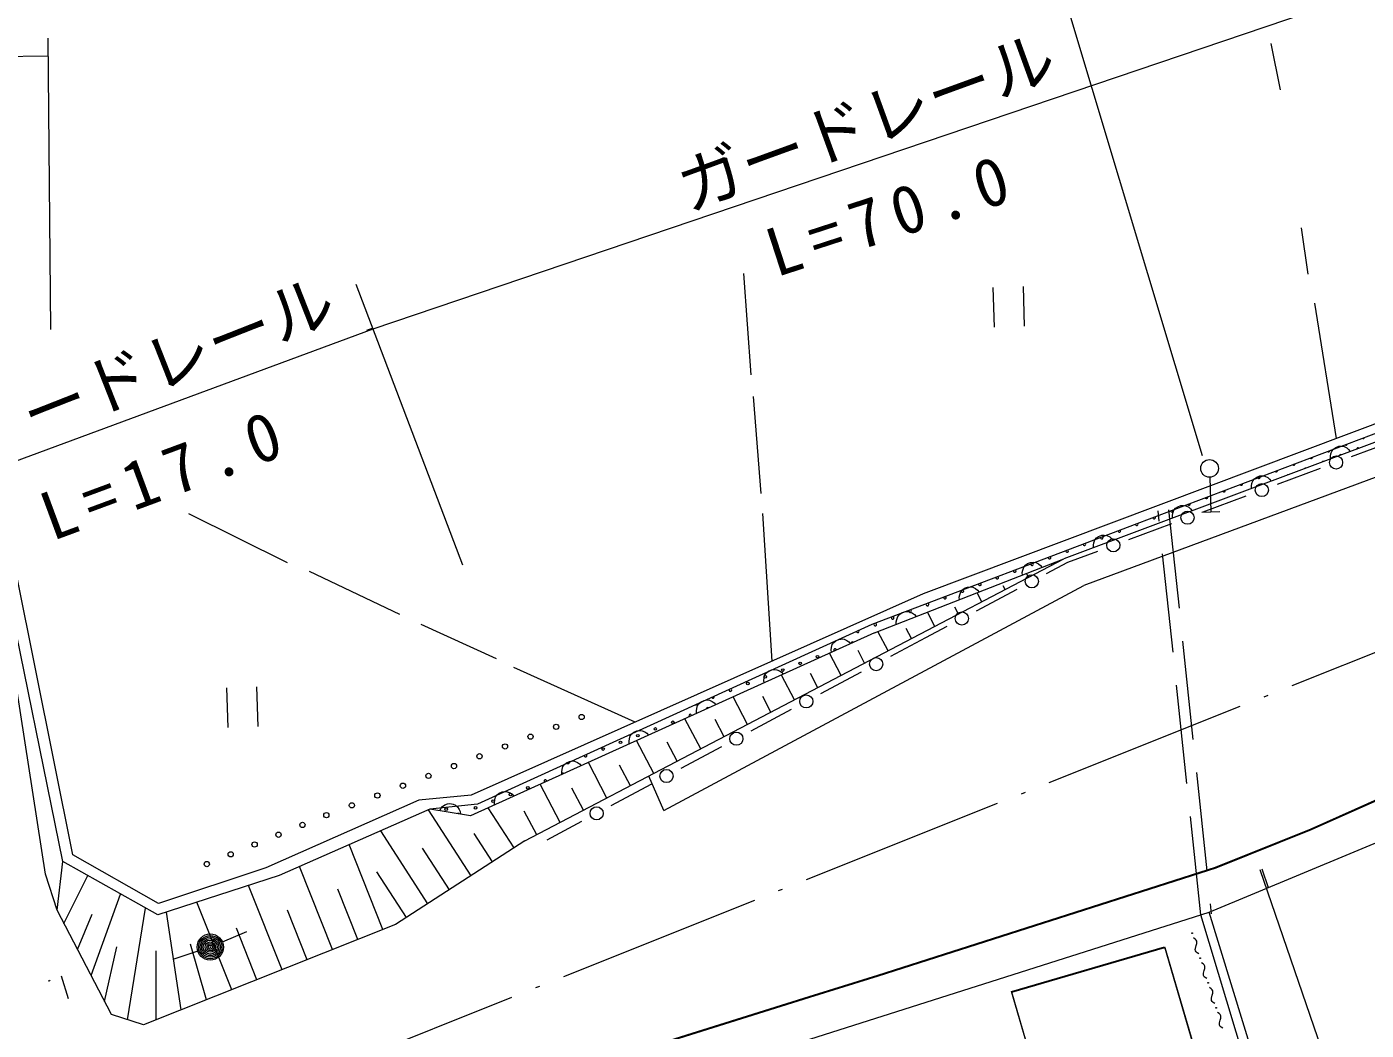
# Model space of a CAD drawing. Units: millimetres, scale not verified. Extents: x 40000 to 680000, y 20000 to 380000.
# Drawn here: x 194685 to 245408, y 297304 to 335304 of the extents above; entities that cross this region are included whole.
import ezdxf
from ezdxf.enums import TextEntityAlignment as Align

# ---------------------------------------------------------------- set-up
doc = ezdxf.new("R2010")
doc.units = ezdxf.units.MM
doc.header["$LTSCALE"] = 1000
doc.linetypes.add('USER2', pattern=[5, 3.75, -1.25])
doc.linetypes.add('USER5', pattern=[9.899999, 7.790164, -0.97377, 0.162295, -0.97377])
for name, color, linetype, lineweight in [('S-BGD', 7, 'Continuous', 13), ('S-BGD-HTXT', 4, 'Continuous', 13), ('S-BMK', 1, 'Continuous', 13)]:
    doc.layers.add(name, color=color, linetype=linetype, lineweight=lineweight)
doc.styles.add('ＭＳ ゴシック', font='')
doc.styles.get('ＭＳ ゴシック').set_extended_font_data('MS Gothic')

msp = doc.modelspace()

# ---------------------------------------------------------------- linework, layer by layer
at = {"layer": 'S-BGD'}
for p, q in [((241793, 334668), (242148, 332913)), ((242950, 327693), (243201, 325935)), ((222114, 322123), (221841, 325956)), ((231274, 325433), (231322, 323934)), ((232473, 323971), (232425, 325470)), ((244289, 319716), (243458, 324843)), ((222494, 317632), (222209, 321303)), ((248347, 321242), (228629, 313828)), ((248918, 320767), (233955, 315152)), ((248590, 320977), (236717, 316479)), ((249694, 319693), (234715, 314149)), ((244857, 319025), (246488, 319631)), ((244052, 319039), (244070, 319129)), ((244070, 319129), (244110, 319238)), ((244110, 319238), (244175, 319314)), ((244175, 319314), (244254, 319373)), ((244254, 319373), (244370, 319417)), ((244370, 319417), (244468, 319424)), ((244468, 319424), (244567, 319410)), ((244567, 319410), (244671, 319355)), ((244671, 319355), (244743, 319299)), ((244743, 319299), (244804, 319223)), ((242046, 317979), (243676, 318585)), ((244055, 318942), (244052, 319039)), ((239486, 318247), (239528, 316932)), ((241077, 318006), (241117, 318115)), ((241117, 318115), (241183, 318191)), ((241183, 318191), (241261, 318250)), ((241261, 318250), (241377, 318294)), ((241377, 318294), (241475, 318301)), ((241475, 318301), (241574, 318287)), ((241574, 318287), (241678, 318232)), ((241678, 318232), (241751, 318176)), ((241751, 318176), (241811, 318100)), ((239234, 316933), (240865, 317539)), ((241060, 317916), (241077, 318006)), ((241062, 317819), (241060, 317916)), ((238125, 316992), (238190, 317068)), ((238190, 317068), (238269, 317128)), ((238269, 317128), (238385, 317171)), ((238385, 317171), (238483, 317178)), ((238483, 317178), (238582, 317164)), ((238582, 317164), (238686, 317109)), ((238686, 317109), (238758, 317053)), ((238758, 317053), (238818, 316977)), ((204563, 314998), (200819, 316856)), ((222909, 311282), (222557, 316871)), ((238067, 316793), (238085, 316883)), ((238069, 316696), (238067, 316793)), ((238085, 316883), (238125, 316992)), ((239188, 316921), (239863, 316943)), ((236717, 316479), (226691, 312667)), ((235198, 315945), (235276, 316005)), ((235276, 316005), (235392, 316048)), ((235392, 316048), (235490, 316055)), ((235490, 316055), (235589, 316041)), ((235589, 316041), (235693, 315986)), ((236422, 315887), (238053, 316493)), ((235075, 315671), (235092, 315761)), ((235077, 315573), (235075, 315671)), ((235092, 315761), (235132, 315870)), ((235132, 315870), (235198, 315945)), ((235693, 315986), (235766, 315930)), ((235766, 315930), (235826, 315854)), ((213551, 304471), (233955, 315152)), ((226793, 312354), (233955, 315152)), ((232582, 314974), (232698, 315020)), ((232698, 315020), (232795, 315028)), ((232795, 315028), (232895, 315015)), ((232895, 315015), (233000, 314961)), ((233302, 314598), (234114, 315028)), ((234114, 315028), (235241, 315447)), ((196425, 303948), (194303, 314512)), ((208811, 313050), (205395, 314676)), ((232385, 314638), (232402, 314728)), ((232389, 314540), (232385, 314638)), ((232402, 314728), (232440, 314837)), ((232440, 314837), (232505, 314914)), ((232505, 314914), (232582, 314974)), ((232624, 314456), (232548, 314602)), ((233000, 314961), (233073, 314906)), ((233073, 314906), (233134, 314831)), ((233512, 314920), (233496, 314949)), ((195389, 303213), (193656, 314382)), ((196046, 303689), (193862, 314424)), ((218809, 305621), (234715, 314149)), ((230053, 313905), (230118, 313981)), ((230118, 313981), (230195, 314042)), ((230195, 314042), (230310, 314087)), ((230310, 314087), (230408, 314095)), ((230408, 314095), (230508, 314082)), ((230508, 314082), (230612, 314029)), ((230612, 314029), (230685, 313973)), ((230652, 313192), (232189, 314007)), ((231737, 313991), (231661, 314138)), ((228629, 313828), (211515, 306209)), ((229998, 313705), (230014, 313795)), ((230002, 313608), (229998, 313705)), ((230014, 313795), (230053, 313905)), ((230850, 313527), (230671, 313869)), ((230685, 313973), (230747, 313899)), ((227627, 312862), (227666, 312972)), ((227666, 312972), (227730, 313049)), ((227730, 313049), (227808, 313109)), ((227808, 313109), (227923, 313154)), ((227923, 313154), (228021, 313162)), ((228021, 313162), (228120, 313149)), ((228120, 313149), (228225, 313096)), ((228225, 313096), (228298, 313041)), ((228298, 313041), (228360, 312966)), ((229076, 312598), (228794, 313136)), ((229963, 313063), (229825, 313326)), ((212471, 311371), (209625, 312668)), ((226691, 312667), (211755, 305867)), ((227611, 312772), (227627, 312862)), ((227614, 312675), (227611, 312772)), ((228189, 312134), (227989, 312515)), ((228727, 312172), (229539, 312602)), ((226793, 312354), (211492, 305424)), ((225190, 311911), (225250, 311991)), ((225250, 311991), (225324, 312055)), ((225324, 312055), (225437, 312106)), ((225437, 312106), (225534, 312120)), ((225534, 312120), (225634, 312112)), ((225634, 312112), (225741, 312064)), ((225741, 312064), (225817, 312013)), ((225817, 312013), (225883, 311941)), ((227302, 311669), (226918, 312403)), ((227406, 311466), (228727, 312172)), ((225527, 310741), (225087, 311581)), ((225145, 311708), (225157, 311799)), ((225154, 311611), (225145, 311708)), ((225157, 311799), (225190, 311911)), ((226415, 311205), (226166, 311679)), ((217728, 308975), (213123, 311045)), ((222774, 310900), (222887, 310951)), ((222887, 310951), (222984, 310965)), ((222984, 310965), (223084, 310957)), ((223084, 310957), (223191, 310909)), ((222595, 310553), (222606, 310644)), ((222604, 310456), (222595, 310553)), ((222606, 310644), (222639, 310756)), ((222639, 310756), (222700, 310836)), ((222700, 310836), (222774, 310900)), ((223191, 310909), (223267, 310858)), ((223753, 309812), (223260, 310754)), ((223267, 310858), (223332, 310786)), ((224640, 310276), (224360, 310811)), ((224759, 310053), (226294, 310872)), ((202252, 310269), (202300, 308770)), ((203450, 308807), (203402, 310306)), ((221979, 308883), (221433, 309926)), ((222866, 309347), (222554, 309943)), ((220044, 309399), (220056, 309489)), ((220056, 309489), (220089, 309601)), ((220089, 309601), (220149, 309681)), ((220149, 309681), (220223, 309745)), ((220223, 309745), (220336, 309796)), ((220336, 309796), (220433, 309810)), ((220433, 309810), (220533, 309802)), ((220533, 309802), (220641, 309754)), ((220641, 309754), (220717, 309703)), ((220717, 309703), (220782, 309632)), ((222113, 308640), (223648, 309459)), ((220205, 307954), (219605, 309099)), ((220053, 309302), (220044, 309399)), ((221092, 308418), (220748, 309075)), ((217506, 308334), (217539, 308446)), ((217539, 308446), (217599, 308526)), ((217599, 308526), (217673, 308590)), ((217673, 308590), (217786, 308641)), ((217786, 308641), (217883, 308655)), ((217883, 308655), (217983, 308647)), ((217983, 308647), (218090, 308599)), ((218090, 308599), (218166, 308548)), ((218166, 308548), (218232, 308477)), ((217494, 308244), (217506, 308334)), ((217503, 308147), (217494, 308244)), ((218430, 307025), (217778, 308271)), ((219318, 307490), (218942, 308207)), ((219467, 307227), (221001, 308046)), ((215049, 307371), (215123, 307435)), ((215123, 307435), (215236, 307486)), ((215236, 307486), (215333, 307500)), ((215333, 307500), (215433, 307492)), ((215433, 307492), (215540, 307444)), ((215540, 307444), (215616, 307393)), ((215616, 307393), (215681, 307322)), ((216656, 306096), (215951, 307444)), ((214944, 307089), (214955, 307180)), ((214953, 306992), (214944, 307089)), ((214955, 307180), (214988, 307291)), ((214988, 307291), (215049, 307371)), ((217543, 306561), (217136, 307339)), ((218809, 305621), (218240, 306926)), ((214882, 305168), (214124, 306616)), ((215769, 305632), (215330, 306471)), ((216820, 305814), (218355, 306633)), ((246789, 306471), (243314, 304913)), ((246803, 306446), (243328, 304888)), ((209537, 306018), (203742, 303452)), ((211515, 306209), (209537, 306018)), ((211755, 305867), (209943, 305677)), ((210518, 305845), (210613, 305878)), ((210613, 305878), (210710, 305890)), ((210710, 305890), (210832, 305870)), ((210832, 305870), (210921, 305828)), ((212394, 305934), (212405, 306025)), ((212402, 305837), (212394, 305934)), ((212405, 306025), (212438, 306136)), ((212438, 306136), (212498, 306216)), ((212498, 306216), (212572, 306280)), ((212572, 306280), (212685, 306332)), ((212685, 306332), (212783, 306345)), ((212783, 306345), (212883, 306337)), ((212883, 306337), (212990, 306289)), ((212990, 306289), (213066, 306238)), ((213066, 306238), (213131, 306167)), ((209943, 305677), (204249, 303167)), ((211510, 303152), (209892, 305655)), ((211492, 305424), (209943, 305677)), ((210323, 305615), (210369, 305701)), ((210369, 305701), (210429, 305770)), ((210429, 305770), (210518, 305845)), ((210921, 305828), (211000, 305766)), ((211000, 305766), (211063, 305667)), ((211063, 305667), (211097, 305582)), ((211097, 305582), (211112, 305486)), ((213143, 304207), (212161, 305727)), ((213995, 304703), (213524, 305603)), ((209876, 302096), (208090, 304860)), ((214387, 304515), (215709, 305220)), ((239466, 301771), (247924, 305300)), ((243314, 304913), (239693, 303461)), ((243328, 304888), (239708, 303435)), ((213551, 304471), (208651, 301304)), ((212326, 303679), (211629, 304758)), ((199677, 302105), (196425, 303948)), ((208174, 301115), (206894, 304333)), ((210693, 302624), (209672, 304204)), ((195834, 301844), (196046, 303689)), ((199643, 301669), (196046, 303689)), ((203742, 303452), (199677, 302105)), ((206264, 300355), (205012, 303503)), ((239693, 303461), (226906, 299378)), ((239708, 303435), (226922, 299351)), ((195834, 301844), (195389, 303213)), ((196092, 301351), (196994, 303157)), ((204249, 303167), (199643, 301669)), ((209060, 301568), (207937, 303305)), ((197120, 299379), (198236, 302459)), ((204354, 299596), (203084, 302788)), ((207219, 300735), (206459, 302645)), ((197891, 297900), (195834, 301844)), ((198496, 297703), (199182, 301928)), ((202444, 298836), (201125, 302151)), ((205309, 299975), (204562, 301854)), ((196606, 300365), (197163, 301704)), ((208651, 301304), (199101, 297507)), ((200534, 298076), (199975, 301778)), ((215189, 294067), (239466, 301771)), ((244002, 285616), (239144, 301670)), ((244360, 285777), (239466, 301771)), ((202096, 300647), (203017, 301036)), ((203399, 299216), (202622, 301168)), ((238935, 300755), (238872, 300797)), ((197634, 298393), (198092, 300456)), ((199579, 297697), (199590, 300307)), ((201161, 300294), (200212, 299978)), ((201489, 298456), (200887, 300558)), ((231976, 298766), (237770, 300461)), ((231992, 298739), (237785, 300435)), ((237770, 300461), (239211, 295538)), ((237785, 300435), (239227, 295512)), ((238973, 300718), (238935, 300755)), ((238937, 300364), (238938, 300400)), ((238945, 300314), (238937, 300364)), ((238938, 300400), (238966, 300506)), ((238969, 300270), (238945, 300314)), ((238966, 300506), (238990, 300584)), ((238992, 300675), (238973, 300718)), ((238990, 300584), (238996, 300637)), ((238996, 300637), (238992, 300675)), ((239003, 300240), (238969, 300270)), ((239065, 300200), (239003, 300240)), ((239238, 299815), (239175, 299857)), ((239276, 299778), (239238, 299815)), ((239295, 299734), (239276, 299778)), ((195985, 299360), (196256, 298510)), ((226906, 299378), (224305, 298566)), ((226922, 299351), (224321, 298538)), ((239240, 299423), (239241, 299460)), ((239248, 299374), (239240, 299423)), ((239241, 299460), (239269, 299565)), ((239273, 299330), (239248, 299374)), ((239269, 299565), (239294, 299643)), ((239306, 299299), (239273, 299330)), ((239294, 299643), (239300, 299697)), ((239300, 299697), (239295, 299734)), ((239368, 299260), (239306, 299299)), ((233417, 293842), (231976, 298766)), ((239542, 298874), (239479, 298916)), ((239580, 298837), (239542, 298874)), ((239599, 298794), (239580, 298837)), ((239603, 298756), (239599, 298794)), ((224305, 298566), (214302, 295443)), ((224321, 298538), (214319, 295414)), ((233433, 293816), (231992, 298739)), ((239543, 298483), (239545, 298519)), ((239551, 298433), (239543, 298483)), ((239545, 298519), (239573, 298625)), ((239576, 298389), (239551, 298433)), ((239573, 298625), (239597, 298703)), ((239609, 298359), (239576, 298389)), ((239597, 298703), (239603, 298756)), ((239671, 298319), (239609, 298359)), ((199101, 297507), (197891, 297900)), ((239845, 297934), (239782, 297976)), ((239883, 297897), (239845, 297934)), ((239876, 297684), (239900, 297762)), ((239902, 297853), (239883, 297897)), ((239900, 297762), (239906, 297816)), ((239906, 297816), (239902, 297853)), ((239847, 297542), (239848, 297579)), ((239855, 297493), (239847, 297542)), ((239848, 297579), (239876, 297684)), ((239879, 297449), (239855, 297493)), ((239913, 297418), (239879, 297449)), ((239975, 297379), (239913, 297418))]:
    msp.add_line(p, q, dxfattribs=at)
at = {"layer": 'S-BGD', "linetype": 'USER2'}
for p, q in [((239144, 301670), (237528, 316969)), ((237925, 317011), (239542, 301712))]:
    msp.add_line(p, q, dxfattribs=at)
at = {"layer": 'S-BGD'}
for centre, radius in [((244267, 318805), 249), ((239475, 318581), 335), ((241455, 317759), 249), ((238643, 316713), 249), ((235832, 315667), 249), ((232746, 314303), 249), ((230096, 312897), 249), ((224632, 311450), 49.8), ((223312, 310943), 49.8), ((223972, 311197), 49.8), ((226850, 311169), 249), ((221992, 310436), 49.8), ((222652, 310690), 49.8), ((224204, 309756), 249), ((215697, 309165), 99.5), ((219148, 308966), 49.8), ((213763, 308422), 99.5), ((214730, 308793), 99.5), ((217828, 308459), 49.8), ((218488, 308713), 49.8), ((221557, 308343), 249), ((212796, 308050), 99.5), ((216507, 307952), 49.8), ((217167, 308206), 49.8), ((210863, 307307), 99.5), ((211830, 307678), 99.5), ((209896, 306935), 99.5), ((218911, 306930), 249), ((208930, 306563), 99.5), ((213663, 306482), 49.8), ((206996, 305820), 99.5), ((207963, 306192), 99.5), ((212343, 305975), 49.8), ((213003, 306229), 49.8), ((206030, 305448), 99.5), ((210566, 305672), 49.8), ((211683, 305722), 49.8), ((216264, 305517), 249), ((205124, 305078), 99.5), ((203312, 304337), 99.5), ((204218, 304707), 99.5), ((202407, 303966), 99.5), ((201501, 303596), 99.5), ((201635, 300452), 498), ((201635, 300452), 440), ((201635, 300452), 382), ((238814, 300976), 14.8), ((201635, 300452), 322), ((201635, 300452), 265), ((201635, 300452), 195), ((201635, 300452), 135), ((201635, 300452), 77.5), ((201635, 300452), 15), ((239118, 300035), 14.8), ((239421, 299095), 14.8), ((239725, 298154), 14.8)]:
    msp.add_circle(centre, radius, dxfattribs=at)
for centre, start, end in [((245300, 319762), 240.6988, 340.8603), ((243980, 319256), 232.9433, 348.6159), ((244437, 319052), 59.1031, 162.0318), ((244640, 319509), 236.7257, 344.8335), ((245097, 319306), 51.6116, 169.5233), ((242660, 318749), 225.8019, 355.7572), ((243116, 318545), 77.4561, 143.6788), ((243320, 319002), 229.312, 352.2472), ((243776, 318799), 67.4795, 153.6554), ((241339, 318242), 219.0562, 2.503), ((241999, 318495), 222.3897, 359.1695), ((242456, 318292), 91.4615, 129.6735), ((240019, 317735), 212.5644, 8.9947), ((240679, 317989), 215.7856, 5.7736), ((238699, 317228), 206.2234, 15.3358), ((239359, 317482), 209.3806, 12.1786), ((237378, 316721), 199.9489, 21.6103), ((238039, 316975), 203.0827, 18.4765), ((236058, 316215), 193.6643, 27.8948), ((236718, 316468), 196.8126, 24.7466), ((234738, 315708), 187.2921, 34.2671), ((235398, 315961), 190.4943, 31.0648), ((233418, 315201), 180.7442, 40.815), ((234078, 315454), 184.0463, 37.5129), ((232097, 314694), 173.9096, 47.6496), ((232757, 314948), 177.3711, 44.1881), ((230117, 313934), 162.7536, 58.8056), ((230777, 314187), 166.6314, 54.9278), ((231437, 314441), 170.3385, 51.2207), ((228797, 313427), 154.2785, 67.2806), ((229457, 313681), 158.6582, 62.9009), ((227476, 312920), 144.1893, 77.3699), ((228136, 313174), 149.5125, 72.0466), ((226816, 312667), 137.9768, 83.5823), ((225496, 312160), 247.7251, 341.2282), ((225953, 311957), 41.831, 186.8971), ((226156, 312414), 194.2965, 34.6568), ((225292, 311703), 352.0967, 236.6314), ((220671, 309930), 207.6839, 21.2694), ((221332, 310183), 150.7736, 78.1797), ((220011, 309676), 271.0911, 317.8622), ((220468, 309473), 42.1394, 186.5887), ((219808, 309219), 352.4437, 236.2845), ((215187, 307446), 221.2531, 7.7002), ((215847, 307699), 169.4982, 59.4551), ((214984, 306989), 42.4484, 186.2798), ((214323, 306735), 352.7893, 235.9388), ((211023, 305468), 30.8464, 130.6004), ((195522, 299223), 234.7817, 345.0318)]:
    msp.add_arc(centre, 49.8, start, end, dxfattribs=at)
at = {"layer": 'S-BGD-HTXT'}
for p, q in [((239212, 319055), (232236, 342299)), ((207797, 323863), (255771, 340133)), ((195601, 323846), (195501, 334874)), ((72789, 332668), (195507, 334199)), ((211195, 314918), (207157, 325547)), ((192088, 318056), (207797, 323863)), ((207788, 323887), (207553, 323801)), ((241383, 303392), (251680, 273436)), ((241457, 303417), (241701, 302708))]:
    msp.add_line(p, q, dxfattribs=at)
at = {"layer": 'S-BMK', "linetype": 'USER5'}
msp.add_line((187437, 288322), (263033, 318515), dxfattribs=at)

# ---------------------------------------------------------------- texts
at = {"layer": 'S-BGD-HTXT', "style": 'ＭＳ ゴシック'}
for rotation, p in [(20, (219919, 327781)), (21.5, (192788, 318214))]:
    msp.add_text('ガードレール', height=1833, rotation=rotation, dxfattribs=at).set_placement(p, align=Align.BOTTOM_LEFT)
at = {"layer": 'S-BGD-HTXT', "char_height": 1833, "attachment_point": 7, "style": 'ＭＳ ゴシック'}
for s, insert, rotation in [('\\T1.32;L=70.0', (223060, 325782), 18), ('\\T1.32;L=17.0', (195644, 315787), 20.3)]:
    msp.add_mtext(s, dxfattribs=dict(at, insert=insert, rotation=rotation))

doc.saveas('drawing.dxf')
